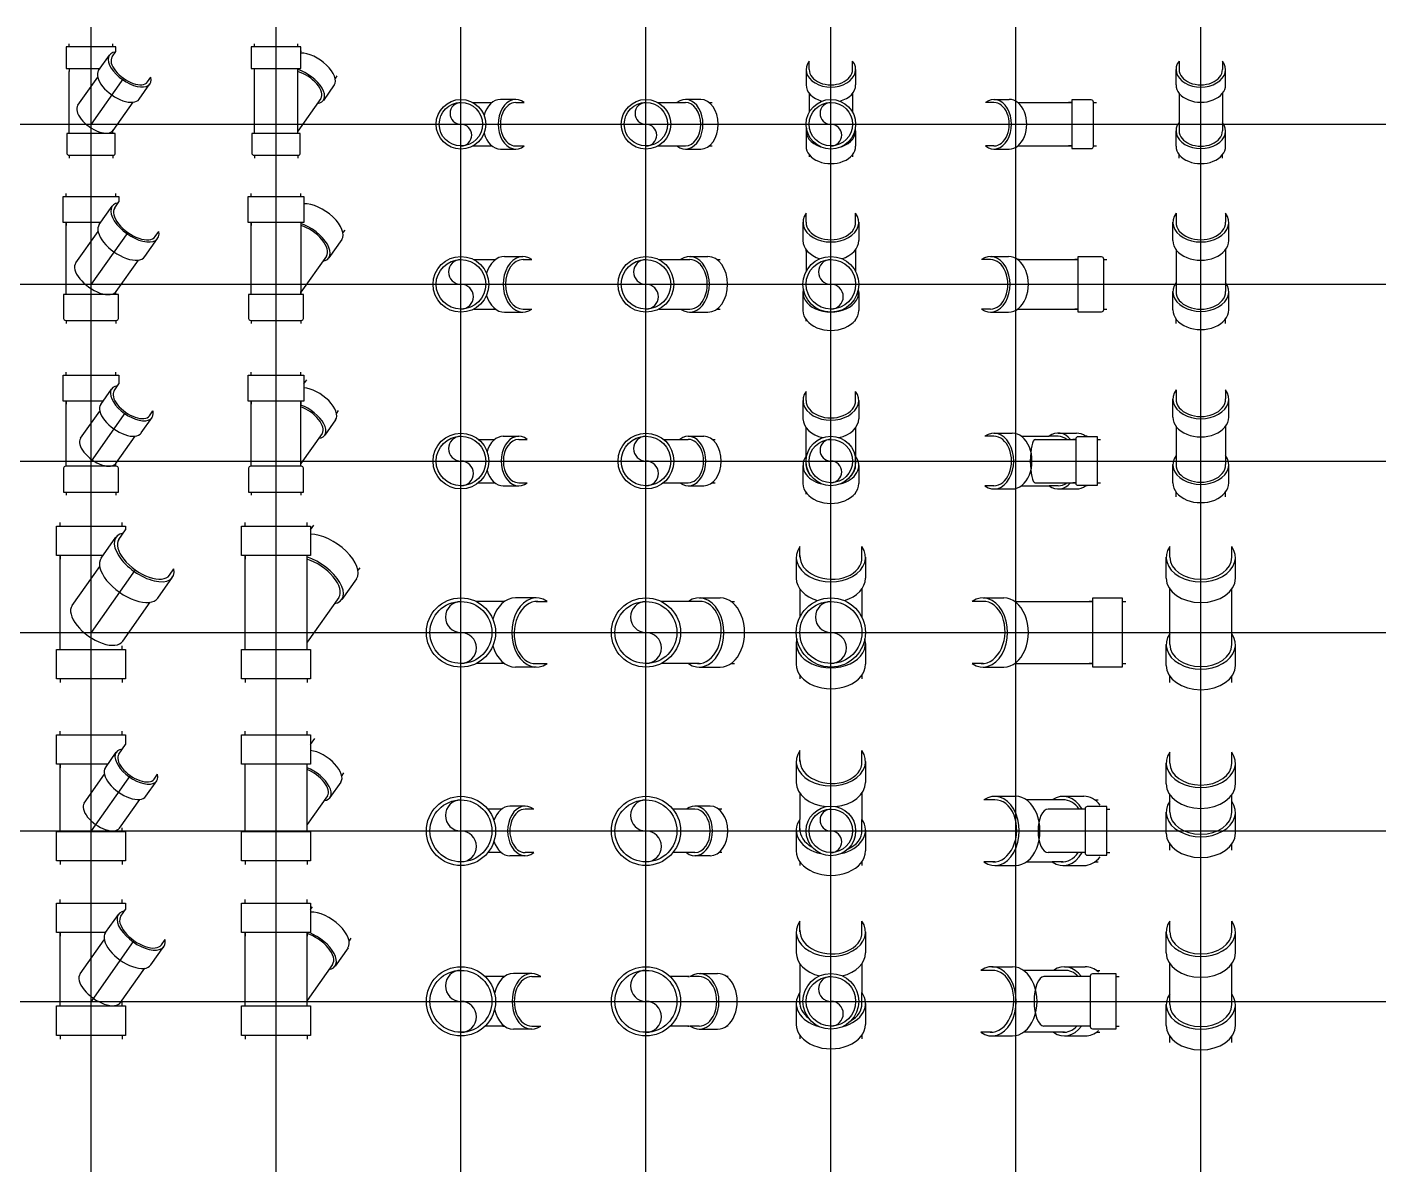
# Model space of a CAD drawing. Header units: inches. Extents: x 71 to 14885, y 6 to 9627.
# Drawn here: x 9830 to 11145, y 5722 to 6830 of the extents above; entities that cross this region are included whole.
import ezdxf

# ---------------------------------------------------------------- set-up
doc = ezdxf.new("R2010")
doc.units = ezdxf.units.IN
doc.header["$MEASUREMENT"] = 0
doc.layers.add('PVC', color=3, linetype='Continuous')

# ---------------------------------------------------------------- blocks, each defined once
blk = doc.blocks.new('PVC114')
for p, q in [((-21, 21), (-24, 21)), ((0, 21), (3, 21)), ((-21, -21), (-24, -21)), ((0, -21), (3, -21))]:
    blk.add_line(p, q)
blk.add_lwpolyline([(-21, 21.5), (-21, -21.5, 0.414214), (-19, -23.5), (0, -23.5), (0, 23.5), (-19, 23.5, 0.414214)], format="xyb", close=True)
blk = doc.blocks.new('PY114C')
for p, q in [((-21, 75), (-21, 78)), ((7.4, 52), (17.9, 66.9)), ((21, 75), (21, 78)), ((-21, 54), (-21, 51)), ((-21, -9), (-21, 51)), ((-12.8, 18.3), (6.5, 45.6)), ((46.6, 24.3), (57.1, 39.2)), ((21.5, -6), (40.8, 21.3))]:
    blk.add_line(p, q)
at = {"color": 9}
for p, q in [((20.4, 65.2), (24, 70.3)), ((31.4, 44.5), (0, 0)), ((54.6, 40.9), (58, 45.7))]:
    blk.add_line(p, q, dxfattribs=at)
for points in [[(24, 70.3), (24, 75), (-24, 75), (-24, 54)], [(-24, 54), (8.8, 54)]]:
    blk.add_lwpolyline(points)
for centre, start_param, end_param in [((37.5, 53), -0.505361, 3.646953), ((27, 38.2), 0, 3.141593)]:
    blk.add_ellipse(centre, major_axis=(-19.6, 13.9), ratio=0.499999, start_param=start_param, end_param=end_param)
for centre in [(37.5, 53), (4.3, 6.2)]:
    blk.add_ellipse(centre, major_axis=(-17.1, 12.1), ratio=0.5, start_param=0, end_param=3.141593, dxfattribs=at)
at = {"rotation": 90}
blk.add_blockref('PVC114', (0, -9), dxfattribs=at)
blk = doc.blocks.new('PY114D')
for p, q in [((-21, 75), (-21, 78)), ((21, 75), (21, 78)), ((24.6, 71.1), (24, 70.3)), ((-21, -9), (-21, 54)), ((21, -9), (21, 54)), ((58.9, 46.9), (57.2, 44.4)), ((56.3, 38), (45.8, 23.1))]:
    blk.add_line(p, q)
at = {"color": 9}
blk.add_line((43.3, 24.8), (21, -6.7), dxfattribs=at)
blk.add_lwpolyline([(-24, 54), (24, 54), (24, 75), (-24, 75)], close=True)
for centre, start_param, end_param in [((36.7, 51.8), 0, 2.56572), ((26.2, 37), -0.505361, 2.161644)]:
    blk.add_ellipse(centre, major_axis=(19.6, -13.9), ratio=0.499999, start_param=start_param, end_param=end_param)
blk.add_ellipse((26.2, 37), major_axis=(17.1, -12.1), ratio=0.5, start_param=0, end_param=2.198459, dxfattribs=at)
at = {"rotation": 90}
blk.add_blockref('PVC114', (0, -9), dxfattribs=at)
blk = doc.blocks.new('PY114E')
for p, q in [((11.6, 21), (30, 21)), ((53, 24), (38.2, 24)), ((53, 21), (61.2, 21)), ((11.6, -21), (30, -21)), ((38.2, -24), (53, -24)), ((53, -21), (61.2, -21))]:
    blk.add_line(p, q)
blk.add_circle((0, 0), 24)
at = {"color": 9}
blk.add_circle((0, 0), 21, dxfattribs=at)
for centre, start, end in [((0, 10.5), 90, 270), ((0, -10.5), 270, 90)]:
    blk.add_arc(centre, 10.5, start, end, dxfattribs=at)
for centre, start_param, end_param in [((53, 0), -0.505361, 3.646953), ((38.2, 0), 0, 1.199838), ((38.2, 0), 1.941754, 3.141593)]:
    blk.add_ellipse(centre, major_axis=(0, 24), ratio=0.707107, start_param=start_param, end_param=end_param)
blk.add_ellipse((53, 0), major_axis=(0, 21), ratio=0.707107, start_param=0, end_param=3.141593, dxfattribs=at)
blk = doc.blocks.new('PY114F')
for p, q in [((11.6, 21), (38.2, 21)), ((53, 24), (38.2, 24)), ((61.2, 21), (64.2, 21)), ((11.6, -21), (38.2, -21)), ((38.2, -24), (53, -24)), ((61.2, -21), (64.2, -21))]:
    blk.add_line(p, q)
blk.add_circle((0, 0), 24)
at = {"color": 9}
blk.add_circle((0, 0), 21, dxfattribs=at)
for centre, start, end in [((0, 10.5), 90, 270), ((0, -10.5), 270, 90)]:
    blk.add_arc(centre, 10.5, start, end, dxfattribs=at)
for centre, start_param, end_param in [((38.2, 0), 2.636232, 6.788546), ((53, 0), 3.141593, 6.283185)]:
    blk.add_ellipse(centre, major_axis=(0, 24), ratio=0.707107, start_param=start_param, end_param=end_param)
blk.add_ellipse((38.2, 0), major_axis=(0, 21), ratio=0.707107, start_param=3.141593, end_param=6.283185, dxfattribs=at)
blk = doc.blocks.new('PY114G')
for p, q in [((-24, 53), (-24, 38.2)), ((24, 53), (24, 38.2)), ((-21, 30), (-21, 11.6)), ((-21, 30), (-21, 27.7)), ((21, 30), (21, 11.6)), ((21, 30), (21, 27.7)), ((-24, -6.4), (-24, -21.2)), ((24, -6.4), (24, -21.2)), ((-21, -29.4), (-21, -31.7)), ((21, -29.4), (21, -31.7))]:
    blk.add_line(p, q)
at = {"color": 9}
for p, q in [((-21, 53), (-21, 61.2)), ((21, 53), (21, 61.2))]:
    blk.add_line(p, q, dxfattribs=at)
blk.add_circle((0, 0), 24)
blk.add_circle((0, 0), 21, dxfattribs=at)
for centre, start, end in [((0, 10.5), 90, 270), ((0, -10.5), 270, 90)]:
    blk.add_arc(centre, 10.5, start, end, dxfattribs=at)
for centre, start_param, end_param in [((0, 53), -0.505361, 3.646953), ((0, 38.2), 0, 1.199838), ((0, 38.2), 1.941754, 3.141593), ((0, -6.4), -0.155962, 1.132156), ((0, -6.4), 2.009436, 3.297554), ((0, -21.2), 0, 3.141593)]:
    blk.add_ellipse(centre, major_axis=(-24, 0), ratio=0.707107, start_param=start_param, end_param=end_param)
blk.add_ellipse((0, 53), major_axis=(-21, 0), ratio=0.707107, start_param=0, end_param=3.141593, dxfattribs=at)
blk = doc.blocks.new('PVC114B')
at = {"color": 9}
for p, q in [((-21, 0), (-21, 8.2)), ((21, 0), (21, 8.2))]:
    blk.add_line(p, q, dxfattribs=at)
for p, q in [((24, 0), (24, -14.8)), ((-24, 0), (-24, -14.8)), ((-21, -23.1), (-21, -25.3)), ((21, -23.1), (21, -25.3))]:
    blk.add_line(p, q)
for centre, start_param, end_param in [((0, 0), -0.505361, 3.646953), ((0, -14.8), 0, 3.141593)]:
    blk.add_ellipse(centre, major_axis=(-24, 0), ratio=0.707107, start_param=start_param, end_param=end_param)
blk.add_ellipse((0, 0), major_axis=(-21, 0), ratio=0.707107, start_param=0, end_param=3.141593, dxfattribs=at)
blk = doc.blocks.new('PY114H')
for p, q in [((1.9, 21), (54, 21)), ((1.9, -21), (54, -21))]:
    blk.add_line(p, q)
for name, p, rotation in [('PVC114B', (-21.2, 0), 90), ('PVC114', (54, 0), 180)]:
    blk.add_blockref(name, p, dxfattribs=dict(rotation=rotation))
blk = doc.blocks.new('PY114I')
for p, q in [((-24, 38.2), (-24, 53)), ((-21, 61.2), (-21, 53)), ((21, 61.2), (21, 53)), ((24, 38.2), (24, 53)), ((-21, 30), (-21, -6.4)), ((21, 30), (21, -6.4)), ((-24, -21.2), (-24, -6.4)), ((24, -21.2), (24, -6.4)), ((-21, -33), (-21, -29.4)), ((21, -33), (21, -29.4))]:
    blk.add_line(p, q)
for centre, start_param, end_param in [((0, 53), -0.505361, 3.646953), ((0, 38.2), 0, 3.141593), ((0, -6.4), -0.505361, 3.646953), ((0, -21.2), 0, 3.141593)]:
    blk.add_ellipse(centre, major_axis=(-24, 0), ratio=0.707107, start_param=start_param, end_param=end_param)
at = {"color": 9}
for centre in [(0, 53), (0, -6.4)]:
    blk.add_ellipse(centre, major_axis=(-21, 0), ratio=0.707107, start_param=0, end_param=3.141593, dxfattribs=at)
blk = doc.blocks.new('PVC112')
for p, q in [((-25, 24), (-28, 24)), ((0, 24), (3, 24)), ((-25, -24), (-28, -24)), ((0, -24), (3, -24))]:
    blk.add_line(p, q)
blk.add_lwpolyline([(-25, 24.5), (-25, -24.5, 0.414214), (-23, -26.5), (0, -26.5), (0, 26.5), (-23, 26.5, 0.414214)], format="xyb", close=True)
blk = doc.blocks.new('PY112C')
for p, q in [((-24, 85), (-24, 88)), ((24, 85), (24, 88)), ((8, 58), (20.5, 75.7)), ((-24, -9.9), (-24, 60)), ((-24, 60), (-24, 57)), ((-14.7, 20.8), (6.8, 51.2)), ((52, 26.8), (64.5, 44.5)), ((24.5, -6.9), (46, 23.5))]:
    blk.add_line(p, q)
at = {"color": 9}
for p, q in [((22.9, 74), (27, 79.8)), ((35.6, 50.3), (0, 0)), ((62.1, 46.2), (65.7, 51.3))]:
    blk.add_line(p, q, dxfattribs=at)
for points in [[(9.4, 60), (-27, 60), (-27, 85)], [(-27, 85), (27, 85), (27, 79.8)]]:
    blk.add_lwpolyline(points)
for centre, start_param, end_param in [((42.5, 60.1), -0.475882, 3.617475), ((30, 42.4), 0, 3.141593)]:
    blk.add_ellipse(centre, major_axis=(-22, 15.6), ratio=0.499998, start_param=start_param, end_param=end_param)
for centre in [(42.5, 60.1), (4.9, 7)]:
    blk.add_ellipse(centre, major_axis=(-19.6, 13.9), ratio=0.499999, start_param=0, end_param=3.141593, dxfattribs=at)
at = {"rotation": 90}
blk.add_blockref('PVC112', (0, -10), dxfattribs=at)
blk = doc.blocks.new('PY112D')
for p, q in [((-24, 85), (-24, 88)), ((24, 85), (24, 88)), ((27.3, 80.2), (27, 79.8)), ((-24, -9.9), (-24, 60)), ((-24, 60), (-24, 57)), ((24, 60), (24, -10)), ((24, 60), (24, 57)), ((63.7, 43.3), (51.2, 25.6)), ((66.5, 52.5), (64.8, 50.1))]:
    blk.add_line(p, q)
at = {"color": 9}
blk.add_line((48.7, 27.3), (24, -7.6), dxfattribs=at)
blk.add_lwpolyline([(-27, 85), (27, 85), (27, 60), (-27, 60)], close=True)
for centre, start_param, end_param in [((41.6, 58.9), 0, 2.58685), ((29.1, 41.2), -0.475882, 2.131999)]:
    blk.add_ellipse(centre, major_axis=(22, -15.6), ratio=0.499998, start_param=start_param, end_param=end_param)
blk.add_ellipse((29.1, 41.2), major_axis=(19.6, -13.9), ratio=0.499999, start_param=0, end_param=2.160225, dxfattribs=at)
at = {"rotation": 90}
blk.add_blockref('PVC112', (0, -10), dxfattribs=at)
blk = doc.blocks.new('PY112E')
for p, q in [((42.3, 27), (60, 27)), ((12.4, 24), (33.6, 24)), ((12.4, -24), (33.6, -24)), ((42.3, -27), (60, -27))]:
    blk.add_line(p, q)
at = {"color": 9}
for p, q in [((60.1, 24), (68.7, 24)), ((60.1, -24), (68.7, -24))]:
    blk.add_line(p, q, dxfattribs=at)
blk.add_circle((0, 0), 27)
blk.add_circle((0, 0), 24, dxfattribs=at)
for centre, start, end in [((0, 12), 90, 270), ((0, -12), 270, 90)]:
    blk.add_arc(centre, 12, start, end, dxfattribs=at)
for centre, start_param, end_param in [((42.3, 0), 0, 1.163554), ((60, 0), -0.475882, 3.617475), ((42.3, 0), 1.978039, 3.141593)]:
    blk.add_ellipse(centre, major_axis=(0, 27), ratio=0.707107, start_param=start_param, end_param=end_param)
blk.add_ellipse((60.1, 0), major_axis=(0, -24), ratio=0.707107, start_param=3.141593, end_param=6.283185, dxfattribs=at)
blk = doc.blocks.new('PY112F')
for p, q in [((42.3, 27), (60, 27)), ((12.4, 24), (42.4, 24)), ((68.7, 24), (71.7, 24)), ((12.4, -24), (42.4, -24)), ((68.7, -24), (71.7, -24)), ((42.3, -27), (60, -27))]:
    blk.add_line(p, q)
blk.add_circle((0, 0), 27)
at = {"color": 9}
blk.add_circle((0, 0), 24, dxfattribs=at)
for centre, start, end in [((0, 12), 90, 270), ((0, -12), 270, 90)]:
    blk.add_arc(centre, 12, start, end, dxfattribs=at)
for centre, start_param, end_param in [((42.3, 0), 2.66571, 6.759068), ((60, 0), 3.141593, 6.283185)]:
    blk.add_ellipse(centre, major_axis=(0, 27), ratio=0.707107, start_param=start_param, end_param=end_param)
blk.add_ellipse((42.4, 0), major_axis=(0, -24), ratio=0.707107, start_param=0, end_param=3.141593, dxfattribs=at)
blk = doc.blocks.new('PY112G')
at = {"color": 9}
for p, q in [((-24, 60.1), (-24, 68.9)), ((24, 60.1), (24, 68.9))]:
    blk.add_line(p, q, dxfattribs=at)
for p, q in [((-27, 60.1), (-27, 42.4)), ((27, 60.1), (27, 42.4)), ((-24, 33.7), (-24, 12.4)), ((-24, 32.1), (-24, 33.7)), ((24, 33.7), (24, 12.4)), ((24, 32.1), (24, 33.7)), ((-27, -7.8), (-27, -25.5)), ((27, -7.8), (27, -25.5)), ((-24, -35.8), (-24, -34.2)), ((24, -35.8), (24, -34.2))]:
    blk.add_line(p, q)
blk.add_circle((0, 0), 27)
blk.add_circle((0, 0), 24, dxfattribs=at)
for centre, start, end in [((0, 12), 90, 270), ((0, -12), 270, 90)]:
    blk.add_arc(centre, 12, start, end, dxfattribs=at)
for centre, start_param, end_param in [((0, 60.1), -0.475882, 3.617475), ((0, 42.4), 0, 1.169293), ((0, 42.4), 1.9723, 3.141593), ((0, -7.8), -0.169565, 3.311158), ((0, -25.5), 0, 3.141593)]:
    blk.add_ellipse(centre, major_axis=(-27, 0), ratio=0.707107, start_param=start_param, end_param=end_param)
blk.add_ellipse((0, 60.1), major_axis=(-24, 0), ratio=0.707107, start_param=0, end_param=3.141593, dxfattribs=at)
blk = doc.blocks.new('PVC112B')
for p, q in [((-27, 0), (-27, -17.7)), ((27, 0), (27, -17.7)), ((-24, -28), (-24, -26.4)), ((24, -28), (24, -26.4))]:
    blk.add_line(p, q)
at = {"color": 9}
for p, q in [((-24, 0), (-24, 8.7)), ((24, 0), (24, 8.7))]:
    blk.add_line(p, q, dxfattribs=at)
for centre, start_param, end_param in [((0, 0), -0.475882, 3.617475), ((0, -17.7), 0, 3.141593)]:
    blk.add_ellipse(centre, major_axis=(-27, 0), ratio=0.707107, start_param=start_param, end_param=end_param)
blk.add_ellipse((0, 0), major_axis=(-24, 0), ratio=0.707107, start_param=0, end_param=3.141593, dxfattribs=at)
blk = doc.blocks.new('PY112H')
for p, q in [((1.7, 24), (60, 24)), ((1.7, -24), (60, -24))]:
    blk.add_line(p, q)
for name, p, rotation in [('PVC112B', (-24.7, 0), 90), ('PVC112', (60, 0), 180)]:
    blk.add_blockref(name, p, dxfattribs=dict(rotation=rotation))
blk = doc.blocks.new('PY112I')
for p, q in [((-24, 68.9), (-24, 60.1)), ((24, 68.9), (24, 60.1)), ((-27, 42.4), (-27, 60.1)), ((27, 42.4), (27, 60.1)), ((-24, 33.7), (-24, -7.1)), ((24, 33.7), (24, -7.1)), ((-27, -24.7), (-27, -7.1)), ((27, -24.7), (27, -7.1)), ((-24, -38), (-24, -33.5)), ((24, -38), (24, -33.5))]:
    blk.add_line(p, q)
for centre, start_param, end_param in [((0, 60.1), -0.475882, 3.617475), ((0, 42.4), 0, 3.141593), ((0, -7.1), -0.475882, 3.617475), ((0, -24.7), 0, 3.141593)]:
    blk.add_ellipse(centre, major_axis=(-27, 0), ratio=0.707107, start_param=start_param, end_param=end_param)
at = {"color": 9}
for centre in [(0, 60.1), (0, -7.1)]:
    blk.add_ellipse(centre, major_axis=(-24, 0), ratio=0.707107, start_param=0, end_param=3.141593, dxfattribs=at)
blk = doc.blocks.new('PY11214C')
for p, q in [((-24, 83), (-24, 86)), ((24, 83), (24, 86)), ((9.4, 54.9), (19.9, 69.7)), ((-24, -5), (-24, 58)), ((-24, 58), (-24, 55)), ((-10.2, 22), (8.5, 48.4)), ((48.6, 27.2), (59.1, 42)), ((24.1, -2.3), (42.8, 24.1))]:
    blk.add_line(p, q)
at = {"color": 9}
for p, q in [((22.4, 68), (27, 74.6)), ((33.4, 47.3), (0, 0)), ((56.6, 43.7), (60, 48.5))]:
    blk.add_line(p, q, dxfattribs=at)
blk.add_lwpolyline([(11.6, 58), (-27, 58), (-27, 83), (27, 83), (27, 74.6)])
for centre, start_param, end_param in [((39.5, 55.9), -0.505361, 3.646953), ((29, 41), 0, 3.141593)]:
    blk.add_ellipse(centre, major_axis=(-19.6, 13.9), ratio=0.499999, start_param=start_param, end_param=end_param)
for centre in [(39.5, 55.9), (7, 9.8)]:
    blk.add_ellipse(centre, major_axis=(-17.1, 12.1), ratio=0.5, start_param=0, end_param=3.141593, dxfattribs=at)
at = {"rotation": 270}
blk.add_blockref('PVC112', (0, -30), dxfattribs=at)
blk = doc.blocks.new('PY11214D')
for p, q in [((-24, 83), (-24, 86)), ((24, 83), (24, 86)), ((27, 74.6), (29.8, 78.5)), ((-24, -5), (-24, 58)), ((-24, 58), (-24, 55)), ((24, -5), (24, 58)), ((24, 58), (24, 55)), ((24, 53.7), (24, 58)), ((57.6, 39.9), (47.1, 25.1)), ((60.3, 48.8), (58.5, 46.4))]:
    blk.add_line(p, q)
at = {"color": 9}
blk.add_line((44.7, 26.8), (24, -2.4), dxfattribs=at)
blk.add_lwpolyline([(27, 58), (-27, 58), (-27, 83), (27, 83)], close=True)
for centre, start_param, end_param in [((38, 53.8), 0, 2.469663), ((27.5, 38.9), -0.505361, 2.080976)]:
    blk.add_ellipse(centre, major_axis=(19.6, -13.9), ratio=0.499999, start_param=start_param, end_param=end_param)
blk.add_ellipse((27.5, 38.9), major_axis=(17.1, -12.1), ratio=0.5, start_param=0, end_param=2.105604, dxfattribs=at)
at = {"rotation": 270}
blk.add_blockref('PVC112', (0, -30), dxfattribs=at)
blk = doc.blocks.new('PY11214E')
for p, q in [((17, 21), (32.8, 21)), ((41, 24), (55.9, 24)), ((17, -21), (32.8, -21)), ((41, -24), (55.9, -24))]:
    blk.add_line(p, q)
at = {"color": 9}
for p, q in [((55.9, 21), (64.1, 21)), ((55.9, -21), (64.1, -21))]:
    blk.add_line(p, q, dxfattribs=at)
blk.add_circle((0, 0), 27)
blk.add_circle((0, 0), 24, dxfattribs=at)
for centre, start, end in [((0, 12), 90, 270), ((0, -12), 270, 90)]:
    blk.add_arc(centre, 12, start, end, dxfattribs=at)
for centre, start_param, end_param in [((55.9, 0), -0.505361, 3.646953), ((41, 0), 0, 1.174225), ((41, 0), 1.967367, 3.141593)]:
    blk.add_ellipse(centre, major_axis=(0, 24), ratio=0.707107, start_param=start_param, end_param=end_param)
blk.add_ellipse((55.9, 0), major_axis=(0, -21), ratio=0.707107, start_param=3.141593, end_param=6.283185, dxfattribs=at)
blk = doc.blocks.new('PY11214F')
for p, q in [((17, 21), (41, 21)), ((41, 24), (55.9, 24)), ((64.1, 21), (67.1, 21)), ((17, -21), (41, -21)), ((41, -24), (55.9, -24)), ((64.1, -21), (67.1, -21))]:
    blk.add_line(p, q)
blk.add_circle((0, 0), 27)
at = {"color": 9}
blk.add_circle((0, 0), 24, dxfattribs=at)
for centre, start, end in [((0, 12), 90, 270), ((0, -12), 270, 90)]:
    blk.add_arc(centre, 12, start, end, dxfattribs=at)
for centre, start_param, end_param in [((41, 0), 2.636232, 6.788546), ((55.9, 0), 3.141593, 6.283185)]:
    blk.add_ellipse(centre, major_axis=(0, 24), ratio=0.707107, start_param=start_param, end_param=end_param)
blk.add_ellipse((41, 0), major_axis=(0, -21), ratio=0.707107, start_param=0, end_param=3.141593, dxfattribs=at)
blk = doc.blocks.new('PY11214G')
at = {"color": 9}
for p, q in [((-24, 58.7), (-24, 67.4)), ((24, 58.7), (24, 67.4)), ((-24, -4.2), (-24, 4.5)), ((24, -4.2), (24, 4.5))]:
    blk.add_line(p, q, dxfattribs=at)
for p, q in [((-27, 58.7), (-27, 41)), ((27, 58.7), (27, 41)), ((-24, 30.7), (-24, 32.3)), ((-24, 4.5), (-24, 32.3)), ((24, 30.7), (24, 32.3)), ((24, 32.3), (24, 4.5)), ((-27, -4.2), (-27, -21.9)), ((27, -4.2), (27, -21.9)), ((-24, -32.2), (-24, -30.7)), ((24, -32.2), (24, -30.7))]:
    blk.add_line(p, q)
blk.add_circle((0, 0), 24)
blk.add_circle((0, 0), 21, dxfattribs=at)
for centre, start, end in [((0, 10.5), 90, 270), ((0, -10.5), 270, 90)]:
    blk.add_arc(centre, 10.5, start, end, dxfattribs=at)
for centre, start_param, end_param in [((0, 58.7), -0.475882, 3.617475), ((0, 41), 0, 1.280325), ((0, 41), 1.861267, 3.141593), ((0, -4.2), -0.475882, 1.229449), ((0, -4.2), 1.912144, 3.617475), ((0, -21.9), 0, 3.141593)]:
    blk.add_ellipse(centre, major_axis=(-27, 0), ratio=0.707107, start_param=start_param, end_param=end_param)
for centre, start_param, end_param in [((0, 58.7), 0, 3.141593), ((0, -4.2), 0, 0.64795), ((0, -4.2), 2.493642, 3.141593)]:
    blk.add_ellipse(centre, major_axis=(-24, 0), ratio=0.707107, start_param=start_param, end_param=end_param, dxfattribs=at)
blk = doc.blocks.new('PY11214H')
for p, q in [((-21.2, 27), (-3.5, 27)), ((41, 27), (58.7, 27)), ((5.2, 24), (32.3, 24)), ((18.6, 21), (58, 21)), ((69, 24), (67.4, 24)), ((5.2, -24), (32.3, -24)), ((18.6, -21), (58, -21)), ((18.6, -21), (58, -21)), ((69, -24), (67.4, -24)), ((-21.2, -27), (-3.5, -27)), ((41, -27), (58.7, -27))]:
    blk.add_line(p, q)
at = {"color": 9}
for p, q in [((-21.2, 24), (-30, 24)), ((41, 24), (32.3, 24)), ((-21.2, -24), (-30, -24)), ((41, -24), (32.3, -24))]:
    blk.add_line(p, q, dxfattribs=at)
for centre, major_axis, ratio, start_param, end_param in [((-21.2, 0), (0, -27), 0.707107, -0.475882, 3.617475), ((-3.5, 0), (0, -27), 0.707107, 0, 3.141593), ((41, 0), (0, -27), 0.707107, 2.461919, 3.617475), ((58.7, 0), (0, -27), 0.707107, 2.66571, 3.141593), ((18.6, 0), (0, -21), 0.22032, 3.141593, 6.283185), ((41, 0), (0, -27), 0.707107, -0.475882, 0.679674), ((58.7, 0), (0, -27), 0.707107, 0, 0.475882)]:
    blk.add_ellipse(centre, major_axis=major_axis, ratio=ratio, start_param=start_param, end_param=end_param)
for centre, start_param, end_param in [((-21.2, 0), 0, 3.141593), ((41, 0), 2.636232, 3.141593), ((41, 0), 0, 0.505361)]:
    blk.add_ellipse(centre, major_axis=(0, -24), ratio=0.707107, start_param=start_param, end_param=end_param, dxfattribs=at)
blk.add_blockref('PVC114', (79, 0))
blk = doc.blocks.new('PY11214I')
for p, q in [((-24, 68.9), (-24, 60.1)), ((24, 68.9), (24, 60.1)), ((-27, 42.4), (-27, 60.1)), ((27, 42.4), (27, 60.1)), ((-24, 33.7), (-24, -3.5)), ((24, 33.7), (24, -3.5)), ((-27, -21.2), (-27, -3.5)), ((27, -21.2), (27, -3.5)), ((-24, -34.5), (-24, -30)), ((24, -34.5), (24, -30))]:
    blk.add_line(p, q)
for centre, start_param, end_param in [((0, 60.1), -0.475882, 3.617475), ((0, 42.4), 0, 3.141593), ((0, -3.5), -0.475882, 3.617475), ((0, -21.2), 0, 3.141593)]:
    blk.add_ellipse(centre, major_axis=(-27, 0), ratio=0.707107, start_param=start_param, end_param=end_param)
at = {"color": 9}
for centre in [(0, 60.1), (0, -3.5)]:
    blk.add_ellipse(centre, major_axis=(-24, 0), ratio=0.707107, start_param=0, end_param=3.141593, dxfattribs=at)
blk = doc.blocks.new('PVC2')
for p, q in [((-28.5, 30), (-32, 30)), ((0, 30), (3.5, 30)), ((-28.5, -30), (-32, -30)), ((0, -30), (3.5, -30))]:
    blk.add_line(p, q)
blk.add_lwpolyline([(0, 33.5), (0, -33.5), (-28.5, -33.5), (-28.5, 33.5)], close=True)
blk = doc.blocks.new('PY2C')
for p, q in [((-30, 103), (-30, 106.5)), ((30, 103), (30, 106.5)), ((9.9, 72), (24.1, 92.2)), ((-30, -16.5), (-30, 74.5)), ((-30, 74.5), (-30, 71)), ((-18.3, 26.1), (8.5, 63.9)), ((64.6, 33.3), (78.9, 53.5)), ((30.7, -8.5), (57.4, 29.3))]:
    blk.add_line(p, q)
at = {"color": 9}
for p, q in [((27, 90.2), (33.5, 99.3)), ((42.8, 60.6), (0, 0)), ((76, 55.5), (80.3, 61.6))]:
    blk.add_line(p, q, dxfattribs=at)
for points in [[(11.7, 74.5), (-33.5, 74.5), (-33.5, 103)], [(-33.5, 103), (33.5, 103), (33.5, 99.3)]]:
    blk.add_lwpolyline(points)
for centre, start_param, end_param in [((51.5, 72.8), 2.6804, 6.744378), ((37.2, 52.7), -3.141593, 0)]:
    blk.add_ellipse(centre, major_axis=(27.4, -19.3), ratio=0.499998, start_param=start_param, end_param=end_param)
for centre in [(51.5, 72.8), (6.2, 8.8)]:
    blk.add_ellipse(centre, major_axis=(24.5, -17.3), ratio=0.500003, start_param=-3.141593, end_param=0, dxfattribs=at)
at = {"rotation": 270}
blk.add_blockref('PVC2', (0, -45), dxfattribs=at)
blk = doc.blocks.new('PY2D')
for p, q in [((-30, 103), (-30, 106.5)), ((30, 103), (30, 106.5)), ((33.5, 99.3), (36.7, 103.9)), ((-30, -16.5), (-30, 74.5)), ((-30, 74.5), (-30, 71)), ((30, -16.5), (30, 74.5)), ((81, 62.6), (79.3, 60.2)), ((77.8, 52.1), (63.6, 31.9))]:
    blk.add_line(p, q)
at = {"color": 9}
blk.add_line((60.7, 33.9), (30, -9.5), dxfattribs=at)
blk.add_lwpolyline([(-33.5, 103), (33.5, 103), (33.5, 74.5), (-33.5, 74.5)], close=True)
for centre, start_param, end_param in [((50.5, 71.4), 3.141593, 5.677861), ((36.2, 51.3), 2.6804, 5.268993)]:
    blk.add_ellipse(centre, major_axis=(-27.4, 19.3), ratio=0.499998, start_param=start_param, end_param=end_param)
blk.add_ellipse((36.2, 51.3), major_axis=(-24.5, 17.3), ratio=0.500003, start_param=3.141593, end_param=5.294765, dxfattribs=at)
at = {"rotation": 270}
blk.add_blockref('PVC2', (0, -45), dxfattribs=at)
blk = doc.blocks.new('PY2E')
for p, q in [((42.1, 30), (14.9, 30)), ((42.1, 30), (38.6, 30)), ((72.8, 33.5), (52.7, 33.5)), ((42.1, -30), (14.9, -30)), ((42.1, -30), (38.6, -30)), ((72.8, -33.5), (52.7, -33.5))]:
    blk.add_line(p, q)
at = {"color": 9}
for p, q in [((72.8, 30), (83.4, 30)), ((72.8, -30), (83.4, -30))]:
    blk.add_line(p, q, dxfattribs=at)
blk.add_circle((0, 0), 33.5)
blk.add_circle((0, 0), 30, dxfattribs=at)
for centre, start, end in [((0, 15), 90, 270), ((0, -15), 270, 90)]:
    blk.add_arc(centre, 15, start, end, dxfattribs=at)
for centre, start_param, end_param in [((52.7, 0), 0, 1.171055), ((72.8, 0), -0.461181, 3.602774), ((52.7, 0), 1.970538, 3.141593)]:
    blk.add_ellipse(centre, major_axis=(0, 33.5), ratio=0.707107, start_param=start_param, end_param=end_param)
blk.add_ellipse((72.8, 0), major_axis=(1.7, 30), ratio=0.707107, start_param=0.00014, end_param=3.223902, dxfattribs=at)
blk = doc.blocks.new('PVC2B')
for p, q in [((-33.5, 0), (-33.5, -20.2)), ((33.5, 0), (33.5, -20.2)), ((-30, -30.7), (-30, -34.2)), ((30, -30.7), (30, -34.2))]:
    blk.add_line(p, q)
at = {"color": 9}
for p, q in [((-30, 0), (-30, 10.5)), ((30, 0), (30, 10.5))]:
    blk.add_line(p, q, dxfattribs=at)
for centre, start_param, end_param in [((0, 0), -0.461181, 3.602774), ((0, -20.2), 0, 3.141593)]:
    blk.add_ellipse(centre, major_axis=(-33.5, 0), ratio=0.707107, start_param=start_param, end_param=end_param)
blk.add_ellipse((0, 0), major_axis=(-30, 1.7), ratio=0.707107, start_param=0.00014, end_param=3.223902, dxfattribs=at)
blk = doc.blocks.new('PY2F')
for p, q in [((42.1, 30), (14.9, 30)), ((42.1, 30), (38.6, 30)), ((42.1, -30), (14.9, -30))]:
    blk.add_line(p, q)
blk.add_circle((0, 0), 33.5)
at = {"color": 9}
blk.add_circle((0, 0), 30, dxfattribs=at)
for centre, start, end in [((0, 15), 90, 270), ((0, -15), 270, 90)]:
    blk.add_arc(centre, 15, start, end, dxfattribs=at)
at = {"rotation": 90}
blk.add_blockref('PVC2B', (51.6, 0), dxfattribs=at)
blk = doc.blocks.new('PY2G')
at = {"color": 9}
for p, q in [((-30, 72.8), (-30, 83.4)), ((30, 72.8), (30, 83.4))]:
    blk.add_line(p, q, dxfattribs=at)
for p, q in [((-33.5, 72.8), (-33.5, 52.7)), ((33.5, 72.8), (33.5, 52.7)), ((-30, 42.1), (-30, 14.9)), ((-30, 42.1), (-30, 38.6)), ((30, 42.1), (30, 14.9)), ((30, 42.1), (30, 38.6)), ((-33.5, -10.6), (-33.5, -30.8)), ((33.5, -10.6), (33.5, -30.8)), ((-30, -41.3), (-30, -44.8)), ((30, -41.3), (30, -44.8))]:
    blk.add_line(p, q)
blk.add_circle((0, 0), 33.5)
blk.add_circle((0, 0), 30, dxfattribs=at)
for centre, start, end in [((0, 15), 90, 270), ((0, -15), 270, 90)]:
    blk.add_arc(centre, 15, start, end, dxfattribs=at)
for centre, start_param, end_param in [((0, 72.8), -0.461181, 3.602774), ((0, 52.7), 0, 1.171055), ((0, 52.7), 1.970538, 3.141593), ((0, -10.6), -0.186549, 3.328142), ((0, -30.8), 0, 3.141593)]:
    blk.add_ellipse(centre, major_axis=(-33.5, 0), ratio=0.707107, start_param=start_param, end_param=end_param)
blk.add_ellipse((0, 72.8), major_axis=(-30, 1.7), ratio=0.707107, start_param=0.00014, end_param=3.223902, dxfattribs=at)
blk = doc.blocks.new('PY2H')
for p, q in [((-1.1, 30), (74.5, 30)), ((-1.1, -30), (74.5, -30))]:
    blk.add_line(p, q)
at = {"rotation": 90}
blk.add_blockref('PVC2B', (-31.8, 0), dxfattribs=at)
blk.add_blockref('PVC2', (103, 0))
blk = doc.blocks.new('PY2I')
for p, q in [((-30, 72.8), (-30, 83.4)), ((30, 72.8), (30, 83.4)), ((-33.5, 52.7), (-33.5, 72.8)), ((33.5, 52.7), (33.5, 72.8)), ((-30, -11.7), (-30, 42.1)), ((30, -11.7), (30, 42.1)), ((-33.5, -31.8), (-33.5, -11.7)), ((33.5, -31.8), (33.5, -11.7)), ((-30, -48.5), (-30, -42.4)), ((30, -48.5), (30, -42.4))]:
    blk.add_line(p, q)
for centre, start_param, end_param in [((0, 72.8), 2.6804, 6.744378), ((0, 52.7), 3.141593, 6.283185), ((0, -11.7), 2.6804, 6.744378), ((0, -31.8), 3.141593, 6.283185)]:
    blk.add_ellipse(centre, major_axis=(33.5, 0), ratio=0.707107, start_param=start_param, end_param=end_param)
at = {"color": 9}
for centre in [(0, 72.8), (0, -11.7)]:
    blk.add_ellipse(centre, major_axis=(30, 0), ratio=0.707107, start_param=3.141593, end_param=6.283185, dxfattribs=at)
blk = doc.blocks.new('PY2114C')
for p, q in [((-30, 93), (-30, 96.5)), ((30, 93), (30, 96.5)), ((13.9, 61.2), (24.4, 76.1)), ((-30, -0.5), (-30, 64.5)), ((-30, 64.5), (-30, 61)), ((-6.6, 27), (13, 54.8)), ((53.1, 33.5), (63.6, 48.4)), ((27.6, 2.7), (47.3, 30.5))]:
    blk.add_line(p, q)
at = {"color": 9}
for p, q in [((26.9, 74.3), (33.5, 83.7)), ((37.9, 53.7), (0, 0)), ((61.1, 50.1), (64.5, 54.8))]:
    blk.add_line(p, q, dxfattribs=at)
for points in [[(-33.5, 93), (33.5, 93), (33.5, 83.7)], [(16.2, 64.5), (-33.5, 64.5), (-33.5, 93)]]:
    blk.add_lwpolyline(points)
for centre, start_param, end_param in [((44, 62.2), -0.505361, 3.646953), ((33.5, 47.4), 0, 3.141593)]:
    blk.add_ellipse(centre, major_axis=(-19.6, 13.9), ratio=0.499999, start_param=start_param, end_param=end_param)
for centre in [(44, 62.2), (10.5, 14.8)]:
    blk.add_ellipse(centre, major_axis=(-17.1, 12.1), ratio=0.5, start_param=0, end_param=3.141593, dxfattribs=at)
at = {"rotation": 270}
blk.add_blockref('PVC2', (0, -29), dxfattribs=at)
blk = doc.blocks.new('PY2114E')
for p, q in [((39.2, 21), (26.1, 21)), ((62.2, 24), (47.4, 24)), ((39.2, -21), (26.1, -21)), ((62.2, -24), (47.4, -24))]:
    blk.add_line(p, q)
at = {"color": 9}
for p, q in [((70.4, 21), (62.2, 21)), ((70.4, -21), (62.2, -21))]:
    blk.add_line(p, q, dxfattribs=at)
blk.add_circle((0, 0), 33.5)
blk.add_circle((0, 0), 30, dxfattribs=at)
for centre, start, end in [((0, 15), 90, 270), ((0, -15), 270, 90)]:
    blk.add_arc(centre, 15, start, end, dxfattribs=at)
for centre, start_param, end_param in [((62.2, 0), -0.505361, 3.646953), ((47.4, 0), 0, 1.139315), ((47.4, 0), 2.002277, 3.141593)]:
    blk.add_ellipse(centre, major_axis=(0, 24), ratio=0.707107, start_param=start_param, end_param=end_param)
blk.add_ellipse((62.2, 0), major_axis=(0, 21), ratio=0.707107, start_param=0, end_param=3.141593, dxfattribs=at)
blk = doc.blocks.new('PY2114D')
for p, q in [((-30, 93), (-30, 96.5)), ((30, 93), (30, 96.5)), ((33.5, 83.7), (37.7, 89.6)), ((-30, -0.5), (-30, 64.5)), ((30, -0.5), (30, 64.5)), ((65.4, 56.1), (63.6, 53.6)), ((62.7, 47.1), (52.2, 32.3))]:
    blk.add_line(p, q)
at = {"color": 9}
blk.add_line((49.8, 34), (30, 6.1), dxfattribs=at)
blk.add_lwpolyline([(-33.5, 93), (33.5, 93), (33.5, 64.5), (-33.5, 64.5)], close=True)
for centre, start_param, end_param in [((43.1, 61), 0, 2.392591), ((32.6, 46.2), -0.505361, 2.037702)]:
    blk.add_ellipse(centre, major_axis=(19.6, -13.9), ratio=0.499999, start_param=start_param, end_param=end_param)
blk.add_ellipse((32.6, 46.2), major_axis=(17.1, -12.1), ratio=0.5, start_param=0, end_param=2.055976, dxfattribs=at)
at = {"rotation": 270}
blk.add_blockref('PVC2', (0, -29), dxfattribs=at)
blk = doc.blocks.new('PY2114F')
for p, q in [((47.4, 21), (26.1, 21)), ((62.2, 24), (47.4, 24)), ((73.4, 21), (70.4, 21)), ((47.4, -21), (26.1, -21)), ((62.2, -24), (47.4, -24)), ((73.4, -21), (70.4, -21))]:
    blk.add_line(p, q)
blk.add_circle((0, 0), 33.5)
at = {"color": 9}
blk.add_circle((0, 0), 30, dxfattribs=at)
for centre, start, end in [((0, 15), 90, 270), ((0, -15), 270, 90)]:
    blk.add_arc(centre, 15, start, end, dxfattribs=at)
for centre, start_param, end_param in [((47.4, 0), 2.636232, 6.788546), ((62.2, 0), 3.141593, 6.283185)]:
    blk.add_ellipse(centre, major_axis=(0, 24), ratio=0.707107, start_param=start_param, end_param=end_param)
blk.add_ellipse((47.4, 0), major_axis=(0, 21), ratio=0.707107, start_param=3.141593, end_param=6.283185, dxfattribs=at)
blk = doc.blocks.new('PY2114G')
for p, q in [((-33.5, 67.2), (-33.5, 47)), ((33.5, 67.2), (33.5, 47)), ((-30, 36.5), (-30, 11.2)), ((30, 36.5), (30, 11.2)), ((-33.5, 0.7), (-33.5, -19.4)), ((33.5, 0.7), (33.5, -19.4)), ((-30, -30), (-30, -33.5)), ((30, -30), (30, -33.5))]:
    blk.add_line(p, q)
at = {"color": 9}
for p, q in [((-30, 67.2), (-30, 77.7)), ((30, 67.2), (30, 77.7)), ((-30, 0.7), (-30, 11.2)), ((30, 0.7), (30, 11.2))]:
    blk.add_line(p, q, dxfattribs=at)
blk.add_circle((0, 0), 24)
blk.add_circle((0, 0), 21, dxfattribs=at)
for centre, start, end in [((0, 10.5), 90, 270), ((0, -10.5), 270, 90)]:
    blk.add_arc(centre, 10.5, start, end, dxfattribs=at)
for centre, start_param, end_param in [((0, 67.2), -0.461181, 3.602774), ((0, 47), 0, 1.433445), ((0, 47), 1.708147, 3.141593), ((0, 0.7), -0.461181, 1.278929), ((0, 0.7), 1.862663, 3.602774), ((0, -19.4), 0, 3.141593)]:
    blk.add_ellipse(centre, major_axis=(-33.5, 0), ratio=0.707107, start_param=start_param, end_param=end_param)
for centre, start_param, end_param in [((0, 67.2), 0.00014, 3.223902), ((0, 0.7), 0.00014, 0.963149), ((0, 0.7), 2.184874, 3.223902)]:
    blk.add_ellipse(centre, major_axis=(-30, 1.7), ratio=0.707107, start_param=start_param, end_param=end_param, dxfattribs=at)
blk = doc.blocks.new('PY2114H')
at = {"color": 9}
for p, q in [((-20.5, 30), (-31, 30)), ((45.6, 30), (35.1, 30)), ((-20.5, -30), (-31, -30)), ((45.6, -30), (35.1, -30))]:
    blk.add_line(p, q, dxfattribs=at)
for p, q in [((-20.5, 33.5), (-0.4, 33.5)), ((35.1, 30), (10.2, 30)), ((45.6, 33.5), (65.8, 33.5)), ((76.3, 30), (79.8, 30)), ((67, 21), (31.1, 21)), ((67, -21), (31.1, -21)), ((-20.5, -33.5), (-0.4, -33.5)), ((10.2, -30), (35.1, -30)), ((45.6, -33.5), (65.8, -33.5)), ((76.3, -30), (79.8, -30))]:
    blk.add_line(p, q)
for centre, major_axis, ratio, start_param, end_param in [((-20.5, 0), (0, -33.5), 0.707107, -0.461181, 3.602774), ((-0.4, 0), (0, -33.5), 0.707107, 0, 3.141593), ((45.6, 0), (0, -33.5), 0.707107, 2.24832, 3.602774), ((65.8, 0), (0, -33.5), 0.707107, 2.415249, 3.141593), ((31.1, 0), (0, -21), 0.461349, 3.141593, 6.283185), ((45.6, 0), (0, -33.5), 0.707107, -0.461181, 0.893273), ((65.8, 0), (0, -33.5), 0.707107, 0, 0.726343)]:
    blk.add_ellipse(centre, major_axis=major_axis, ratio=ratio, start_param=start_param, end_param=end_param)
for centre, start_param, end_param in [((-20.5, 0), 0.00014, 3.223902), ((45.6, 0), 2.386586, 3.223902), ((45.6, 0), 0.00014, 0.837456)]:
    blk.add_ellipse(centre, major_axis=(-1.7, -30), ratio=0.707107, start_param=start_param, end_param=end_param, dxfattribs=at)
blk.add_blockref('PVC114', (88, 0))
blk = doc.blocks.new('PY2114I')
for p, q in [((-30, 65.6), (-30, 76.2)), ((30, 65.6), (30, 76.2)), ((-33.5, 45.5), (-33.5, 65.6)), ((33.5, 45.5), (33.5, 65.6)), ((-30, 18.1), (-30, 34.9)), ((30, 18.1), (30, 34.9)), ((-33.5, -2.1), (-33.5, 18.1)), ((33.5, -2.1), (33.5, 18.1)), ((-30, -18.8), (-30, -12.6)), ((30, -18.8), (30, -12.6))]:
    blk.add_line(p, q)
for centre, start_param, end_param in [((0, 65.6), 2.6804, 6.744378), ((0, 45.5), 3.141593, 6.283185), ((0, 18.1), 2.6804, 6.744378), ((0, -2.1), 3.141593, 6.283185)]:
    blk.add_ellipse(centre, major_axis=(33.5, 0), ratio=0.707107, start_param=start_param, end_param=end_param)
at = {"color": 9}
for centre in [(0, 65.6), (0, 18.1)]:
    blk.add_ellipse(centre, major_axis=(30, 0), ratio=0.707107, start_param=3.141593, end_param=6.283185, dxfattribs=at)
blk = doc.blocks.new('PY2112C')
for p, q in [((-30, 95), (-30, 98.5)), ((30, 95), (30, 98.5)), ((14, 66.5), (26.5, 84.2)), ((-30, -4.5), (-30, 66.5)), ((-30, 66.5), (-30, 63)), ((-10.5, 26.7), (12.8, 59.7)), ((58, 35.3), (70.5, 53)), ((28.7, -1), (52, 32))]:
    blk.add_line(p, q)
at = {"color": 9}
for p, q in [((28.9, 82.4), (33.5, 88.9)), ((41.6, 58.8), (0, 0)), ((68.1, 54.7), (71.7, 59.8))]:
    blk.add_line(p, q, dxfattribs=at)
for points in [[(14, 66.5), (-33.5, 66.5), (-33.5, 95)], [(-33.5, 95), (33.5, 95), (33.5, 88.9)]]:
    blk.add_lwpolyline(points)
for centre, start_param, end_param in [((48.5, 68.6), -0.475882, 3.617475), ((36, 50.9), 0, 3.141593)]:
    blk.add_ellipse(centre, major_axis=(-22, 15.6), ratio=0.499998, start_param=start_param, end_param=end_param)
for centre in [(48.5, 68.6), (9.1, 12.8)]:
    blk.add_ellipse(centre, major_axis=(-19.6, 13.9), ratio=0.499999, start_param=0, end_param=3.141593, dxfattribs=at)
at = {"rotation": 90}
blk.add_blockref('PVC2', (0, -4.5), dxfattribs=at)
blk = doc.blocks.new('PY2112D')
for p, q in [((-30, 95), (-30, 98.5)), ((30, 95), (30, 98.5)), ((33.5, 88.9), (35.4, 91.6)), ((-30, -4.5), (-30, 66.5)), ((-30, 66.5), (-30, 63)), ((30, -4.5), (30, 66.5)), ((30, 66.5), (30, 63)), ((72.5, 61), (70.8, 58.6)), ((69.7, 51.8), (57.2, 34.1))]:
    blk.add_line(p, q)
at = {"color": 9}
blk.add_line((54.7, 35.8), (30, 0.9), dxfattribs=at)
blk.add_lwpolyline([(-33.5, 95), (33.5, 95), (33.5, 66.5), (-33.5, 66.5)], close=True)
for centre, start_param, end_param in [((47.6, 67.4), 0, 2.559725), ((35.1, 49.7), -0.475882, 2.032528)]:
    blk.add_ellipse(centre, major_axis=(22, -15.6), ratio=0.499998, start_param=start_param, end_param=end_param)
blk.add_ellipse((35.1, 49.7), major_axis=(19.6, -13.9), ratio=0.499999, start_param=0, end_param=2.160225, dxfattribs=at)
at = {"rotation": 90}
blk.add_blockref('PVC2', (0, -4.5), dxfattribs=at)
blk = doc.blocks.new('PY2112E')
for p, q in [((68.6, 27), (50.9, 27)), ((42.2, 24), (23.4, 24)), ((40.6, 24), (42.2, 24)), ((42.2, -24), (23.4, -24)), ((40.6, -24), (42.2, -24)), ((68.6, -27), (50.9, -27))]:
    blk.add_line(p, q)
at = {"color": 9}
for p, q in [((68.6, 24), (77.3, 24)), ((68.6, -24), (77.3, -24))]:
    blk.add_line(p, q, dxfattribs=at)
blk.add_circle((0, 0), 33.5)
blk.add_circle((0, 0), 30, dxfattribs=at)
for centre, start, end in [((0, 15), 90, 270), ((0, -15), 270, 90)]:
    blk.add_arc(centre, 15, start, end, dxfattribs=at)
for centre, start_param, end_param in [((50.9, 0), 0, 1.282427), ((68.6, 0), -0.475882, 3.617475), ((50.9, 0), 1.859166, 3.141593)]:
    blk.add_ellipse(centre, major_axis=(0, 27), ratio=0.707107, start_param=start_param, end_param=end_param)
blk.add_ellipse((68.6, 0), major_axis=(0, 24), ratio=0.707107, start_param=0, end_param=3.141593, dxfattribs=at)
blk = doc.blocks.new('PY2112F')
for p, q in [((42.2, 24), (23.4, 24)), ((40.6, 24), (42.2, 24)), ((42.2, -24), (23.4, -24)), ((40.6, -24), (42.2, -24))]:
    blk.add_line(p, q)
blk.add_circle((0, 0), 33.5)
at = {"color": 9}
blk.add_circle((0, 0), 30, dxfattribs=at)
for centre, start, end in [((0, 15), 90, 270), ((0, -15), 270, 90)]:
    blk.add_arc(centre, 15, start, end, dxfattribs=at)
at = {"rotation": 90}
blk.add_blockref('PVC112B', (51.6, 0), dxfattribs=at)
blk = doc.blocks.new('PY2112G')
for p, q in [((-33.5, 67.2), (-33.5, 47)), ((33.5, 67.2), (33.5, 47)), ((-30, 36.5), (-30, 33)), ((-30, 36.5), (-30, 8.4)), ((30, 36.5), (30, 33)), ((30, 36.5), (30, 8.4)), ((-33.5, -2.1), (-33.5, -22.3)), ((33.5, -2.1), (33.5, -22.3)), ((-30, -32.8), (-30, -36.3)), ((30, -32.8), (30, -36.3))]:
    blk.add_line(p, q)
at = {"color": 9}
for p, q in [((-30, 67.2), (-30, 77.7)), ((30, 67.2), (30, 77.7)), ((-30, -2.1), (-30, 8.4)), ((30, -2.1), (30, 8.4))]:
    blk.add_line(p, q, dxfattribs=at)
blk.add_circle((0, 0), 27)
blk.add_circle((0, 0), 24, dxfattribs=at)
for centre, start, end in [((0, 12), 90, 270), ((0, -12), 270, 90)]:
    blk.add_arc(centre, 12, start, end, dxfattribs=at)
for centre, start_param, end_param in [((0, 67.2), -0.461181, 3.602774), ((0, 47), 0, 1.235788), ((0, 47), 1.905804, 3.141593), ((0, -2.1), -0.461181, 1.211744), ((0, -2.1), 1.929849, 3.602774), ((0, -22.3), 0, 3.141593)]:
    blk.add_ellipse(centre, major_axis=(-33.5, 0), ratio=0.707107, start_param=start_param, end_param=end_param)
for centre, start_param, end_param in [((0, 67.2), 0.00014, 3.223902), ((0, -2.1), 0.00014, 0.814587), ((0, -2.1), 2.301174, 3.223902)]:
    blk.add_ellipse(centre, major_axis=(-30, 1.7), ratio=0.707107, start_param=start_param, end_param=end_param, dxfattribs=at)
blk = doc.blocks.new('PY2112H')
at = {"color": 9}
for p, q in [((-23.3, 30), (-33.9, 30)), ((47, 30), (36.5, 30)), ((-23.3, -30), (-33.9, -30)), ((47, -30), (36.5, -30))]:
    blk.add_line(p, q, dxfattribs=at)
for p, q in [((-23.3, 33.5), (-3.2, 33.5)), ((36.5, 30), (7.4, 30)), ((47, 33.5), (67.2, 33.5)), ((77.7, 30), (81.2, 30)), ((72, 24), (27, 24)), ((72, -24), (27, -24)), ((-23.3, -33.5), (-3.2, -33.5)), ((36.5, -30), (7.4, -30)), ((47, -33.5), (67.2, -33.5)), ((77.7, -30), (81.2, -30))]:
    blk.add_line(p, q)
for centre, major_axis, ratio, start_param, end_param in [((-23.3, 0), (0, -33.5), 0.707107, -0.461181, 3.602774), ((-3.2, 0), (0, -33.5), 0.707107, 0, 3.141593), ((47, 0), (0, -33.5), 0.707107, 2.369451, 3.602774), ((67.2, 0), (0, -33.5), 0.707107, 2.569974, 3.141593), ((27, 0), (0, -24), 0.391207, 3.141593, 6.283185), ((47, 0), (0, -33.5), 0.707107, -0.461181, 0.772142), ((67.2, 0), (0, -33.5), 0.707107, 0, 0.571619)]:
    blk.add_ellipse(centre, major_axis=major_axis, ratio=ratio, start_param=start_param, end_param=end_param)
for centre, start_param, end_param in [((-23.3, 0), 0.00014, 3.223902), ((47, 0), 2.538184, 3.223902), ((47, 0), 0.00014, 0.685858)]:
    blk.add_ellipse(centre, major_axis=(-1.7, -30), ratio=0.707107, start_param=start_param, end_param=end_param, dxfattribs=at)
blk.add_blockref('PVC112', (97, 0))
blk = doc.blocks.new('PY2112I')
for p, q in [((-33.5, 47), (-33.5, 67.2)), ((-30, 67.2), (-30, 77.7)), ((30, 67.2), (30, 77.7)), ((33.5, 47), (33.5, 67.2)), ((-30, -3.2), (-30, 36.5)), ((30, -3.2), (30, 36.5)), ((-33.5, -23.3), (-33.5, -3.2)), ((33.5, -23.3), (33.5, -3.2)), ((-30, -40), (-30, -33.9)), ((30, -40), (30, -33.9))]:
    blk.add_line(p, q)
for centre, start_param, end_param in [((0, 67.2), 2.6804, 6.744378), ((0, 47), 3.141593, 6.283185), ((0, -3.2), 2.6804, 6.744378), ((0, -23.3), 3.141593, 6.283185)]:
    blk.add_ellipse(centre, major_axis=(33.5, 0), ratio=0.707107, start_param=start_param, end_param=end_param)
at = {"color": 9}
for centre in [(0, 67.2), (0, -3.2)]:
    blk.add_ellipse(centre, major_axis=(30, 0), ratio=0.707107, start_param=3.141593, end_param=6.283185, dxfattribs=at)

msp = doc.modelspace()

# ---------------------------------------------------------------- linework, layer by layer
at = {"color": 8}
for p, q in [((9891.3, 5722), (9891.3, 6830.3)), ((10070.4, 5722), (10070.4, 6830.3)), ((10249.4, 5722), (10249.4, 6830.3)), ((10428.5, 5722), (10428.5, 6830.3)), ((10607.5, 5722), (10607.5, 6830.3)), ((10786.6, 5722), (10786.6, 6830.3)), ((10965.6, 5722), (10965.6, 6830.3)), ((8916.1, 6736.3), (11144.7, 6736.3)), ((8916.1, 6581.3), (11144.7, 6581.3)), ((8916.1, 6410.2), (11144.7, 6410.2)), ((8916.1, 6244.2), (11144.7, 6244.2)), ((8916.1, 6052.1), (11144.7, 6052.1)), ((8916.1, 5887.1), (11144.7, 5887.1))]:
    msp.add_line(p, q, dxfattribs=at)

# ---------------------------------------------------------------- block references
at = {"layer": 'PVC'}
for name, p in [('PY114C', (9891.3, 6736.3)), ('PY114D', (10070.4, 6736.3)), ('PY114G', (10607.5, 6736.3)), ('PY114I', (10965.6, 6736.3)), ('PY114E', (10249.4, 6736.3)), ('PY114F', (10428.5, 6736.3)), ('PY114H', (10786.6, 6736.3)), ('PY112C', (9891.3, 6581.3)), ('PY112D', (10070.4, 6581.3)), ('PY112G', (10607.5, 6581.3)), ('PY112I', (10965.6, 6581.3)), ('PY112E', (10249.4, 6581.3)), ('PY112F', (10428.5, 6581.3)), ('PY112H', (10786.6, 6581.3)), ('PY11214C', (9891.3, 6410.2)), ('PY11214D', (10070.4, 6410.2)), ('PY11214G', (10607.5, 6410.2)), ('PY11214I', (10965.6, 6410.2)), ('PY11214E', (10249.4, 6410.2)), ('PY11214F', (10428.5, 6410.2)), ('PY11214H', (10786.6, 6410.2)), ('PY2C', (9891.3, 6244.2)), ('PY2D', (10070.4, 6244.2)), ('PY2G', (10607.5, 6244.2)), ('PY2I', (10965.6, 6244.2)), ('PY2E', (10249.4, 6244.2)), ('PY2F', (10428.5, 6244.2)), ('PY2H', (10786.6, 6244.2)), ('PY2114C', (9891.3, 6052.1)), ('PY2114D', (10070.4, 6052.1)), ('PY2114G', (10607.5, 6052.1)), ('PY2114I', (10965.6, 6052.1)), ('PY2114E', (10249.4, 6052.1)), ('PY2114F', (10428.5, 6052.1)), ('PY2114H', (10786.6, 6052.1)), ('PY2112C', (9891.3, 5887.1)), ('PY2112D', (10070.4, 5887.1)), ('PY2112G', (10607.5, 5887.1)), ('PY2112I', (10965.6, 5887.1)), ('PY2112E', (10249.4, 5887.1)), ('PY2112F', (10428.5, 5887.1)), ('PY2112H', (10786.6, 5887.1))]:
    msp.add_blockref(name, p, dxfattribs=at)

doc.saveas('drawing.dxf')
